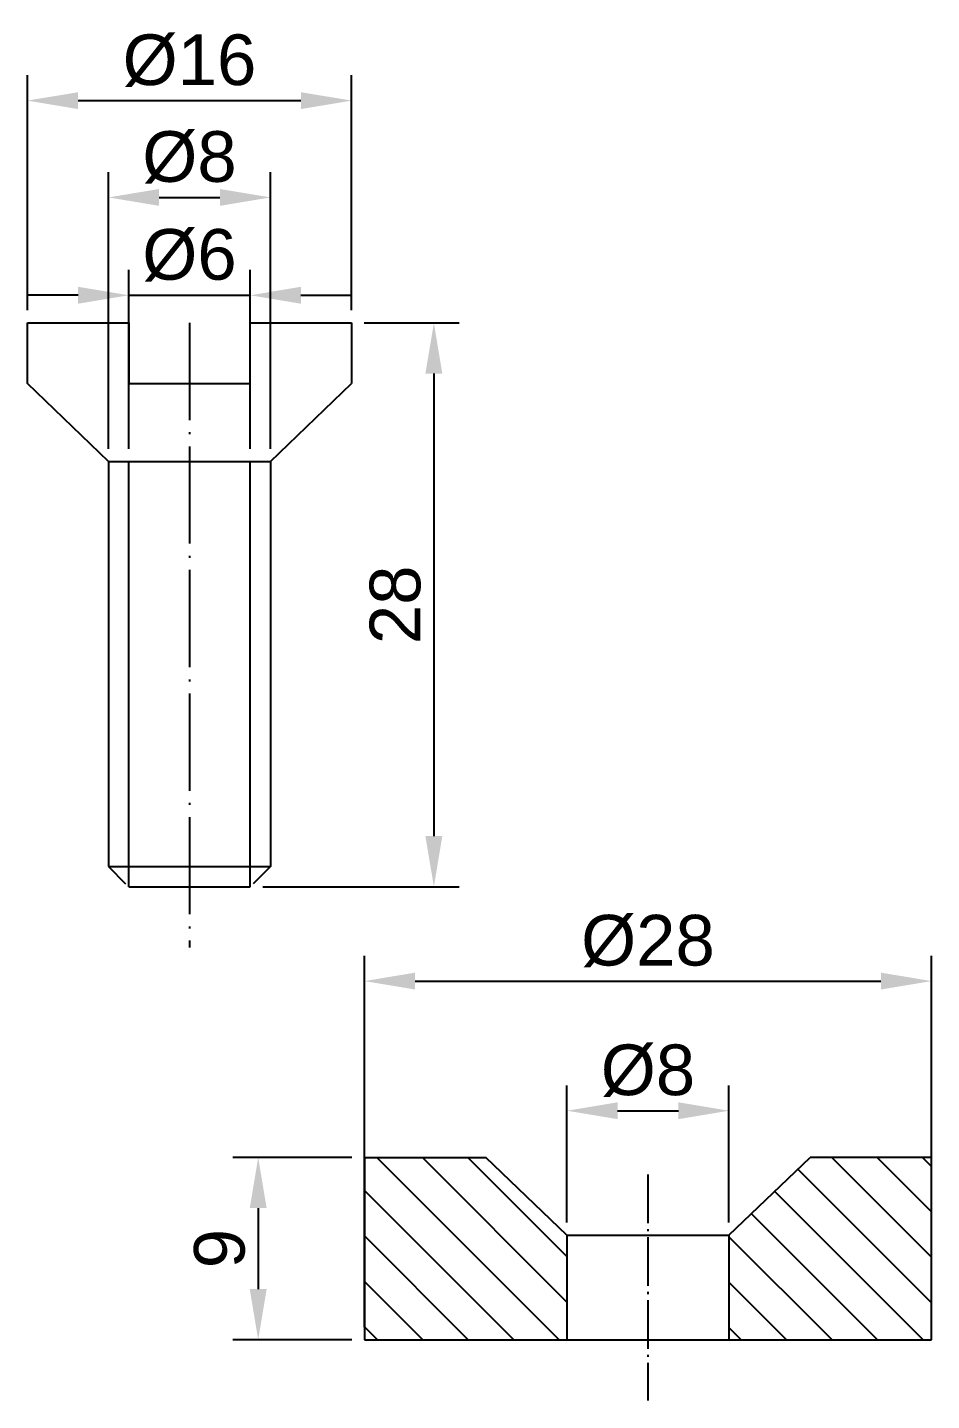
# Model space of a CAD drawing. Header units: millimetres. Extents: x 1170 to 8864, y 892 to 4301.
# Drawn here: x 1871.2 to 1915.8, y 4121.7 to 4189.5 of the extents above; entities that cross this region are included whole.
import ezdxf

# ---------------------------------------------------------------- set-up
doc = ezdxf.new("R2010")
doc.units = ezdxf.units.MM
doc.linetypes.add('ACAD_ISO02W100', pattern=[15, 12, -3])
doc.linetypes.add('ACAD_ISO04W100', pattern=[30, 24, -3, 0, -3])
doc.styles.get("Standard").update_dxf_attribs({"font": 'arial.ttf'})
doc.dimstyles.new('ISO-25', dxfattribs={"dimtxt": 2.5, "dimasz": 2.5, "dimexe": 1.25, "dimexo": 0.625, "dimtad": 1, "dimtxsty": 'Standard', "dimcen": 2.5, "dimadec": 0, "dimazin": 0, "dimtfac": 1, "dimtmove": 0, "dimatfit": 3, "dimfxl": 1, "dimarcsym": 0})

# ---------------------------------------------------------------- blocks, each defined once
blk = doc.blocks.new('*D8')
at = {"color": 0, "lineweight": -2, "transparency": 16777216}
for p, q in [((1897.829, 4130.491), (1897.829, 4137.265)), ((1905.829, 4130.491), (1905.829, 4137.265)), ((1900.329, 4136.015), (1903.329, 4136.015))]:
    blk.add_line(p, q, dxfattribs=at)
at = {"color": 0, "transparency": 16777216}
for points in [[(1900.329, 4136.432), (1900.329, 4135.599), (1897.829, 4136.015)], [(1903.329, 4136.432), (1903.329, 4135.599), (1905.829, 4136.015)]]:
    blk.add_solid(points, dxfattribs=at)
at = {"layer": 'Defpoints', "color": 0, "transparency": 16777216}
for p in [(1905.829, 4136.015), (1897.829, 4129.866), (1905.829, 4129.866)]:
    blk.add_point(p, dxfattribs=at)
at = {"color": 0, "transparency": 16777216, "insert": (1901.829, 4137.987), "char_height": 2.5, "attachment_point": 5}
blk.add_mtext('%%C8', dxfattribs=at)
blk = doc.blocks.new('*D9')
at = {"color": 0, "lineweight": -2, "transparency": 16777216}
for p, q in [((1887.829, 4125.332), (1887.829, 4143.665)), ((1915.829, 4125.332), (1915.829, 4143.665)), ((1890.329, 4142.415), (1913.329, 4142.415))]:
    blk.add_line(p, q, dxfattribs=at)
at = {"color": 0, "transparency": 16777216}
for points in [[(1890.329, 4142.831), (1890.329, 4141.998), (1887.829, 4142.415)], [(1913.329, 4142.831), (1913.329, 4141.998), (1915.829, 4142.415)]]:
    blk.add_solid(points, dxfattribs=at)
at = {"layer": 'Defpoints', "color": 0, "transparency": 16777216}
for p in [(1915.829, 4142.415), (1887.829, 4124.707), (1915.829, 4124.707)]:
    blk.add_point(p, dxfattribs=at)
at = {"color": 0, "transparency": 16777216, "insert": (1901.829, 4144.386), "char_height": 2.5, "attachment_point": 5}
blk.add_mtext('%%C28', dxfattribs=at)
blk = doc.blocks.new('*D10')
at = {"color": 0, "lineweight": -2, "transparency": 16777216}
for p, q in [((1887.204, 4133.707), (1881.335, 4133.707)), ((1882.585, 4131.207), (1882.585, 4127.207)), ((1887.204, 4124.707), (1881.335, 4124.707))]:
    blk.add_line(p, q, dxfattribs=at)
at = {"color": 0, "transparency": 16777216}
for points in [[(1882.168, 4131.207), (1883.002, 4131.207), (1882.585, 4133.707)], [(1882.168, 4127.207), (1883.002, 4127.207), (1882.585, 4124.707)]]:
    blk.add_solid(points, dxfattribs=at)
at = {"layer": 'Defpoints', "color": 0, "transparency": 16777216}
for p in [(1887.829, 4133.707), (1882.585, 4124.707), (1887.829, 4124.707)]:
    blk.add_point(p, dxfattribs=at)
at = {"color": 0, "transparency": 16777216, "insert": (1880.683, 4129.207), "char_height": 2.5, "attachment_point": 5, "rotation": 90}
blk.add_mtext('9', dxfattribs=at)
blk = doc.blocks.new('*D18')
at = {"color": 0, "lineweight": -2, "transparency": 16777216}
for p, q in [((1871.193, 4175.536), (1871.193, 4187.134)), ((1887.194, 4175.536), (1887.194, 4187.134)), ((1873.693, 4185.884), (1884.694, 4185.884))]:
    blk.add_line(p, q, dxfattribs=at)
at = {"color": 0, "transparency": 16777216}
for points in [[(1873.693, 4186.3), (1873.693, 4185.467), (1871.193, 4185.884)], [(1884.694, 4186.3), (1884.694, 4185.467), (1887.194, 4185.884)]]:
    blk.add_solid(points, dxfattribs=at)
at = {"layer": 'Defpoints', "color": 0, "transparency": 16777216}
for p in [(1887.194, 4185.884), (1871.193, 4174.911), (1887.194, 4174.911)]:
    blk.add_point(p, dxfattribs=at)
at = {"color": 0, "transparency": 16777216, "insert": (1879.193, 4187.855), "char_height": 2.5, "attachment_point": 5}
blk.add_mtext('%%C16', dxfattribs=at)
blk = doc.blocks.new('*D19')
at = {"color": 0, "lineweight": -2, "transparency": 16777216}
for p, q in [((1875.193, 4168.695), (1875.193, 4182.355)), ((1883.193, 4168.695), (1883.193, 4182.355)), ((1877.693, 4181.105), (1880.693, 4181.105))]:
    blk.add_line(p, q, dxfattribs=at)
at = {"color": 0, "transparency": 16777216}
for points in [[(1877.693, 4181.522), (1877.693, 4180.689), (1875.193, 4181.105)], [(1880.693, 4181.522), (1880.693, 4180.689), (1883.193, 4181.105)]]:
    blk.add_solid(points, dxfattribs=at)
at = {"layer": 'Defpoints', "color": 0, "transparency": 16777216}
for p in [(1883.193, 4181.105), (1875.193, 4168.07), (1883.193, 4168.07)]:
    blk.add_point(p, dxfattribs=at)
at = {"color": 0, "transparency": 16777216, "insert": (1879.193, 4183.077), "char_height": 2.5, "attachment_point": 5}
blk.add_mtext('%%C8', dxfattribs=at)
blk = doc.blocks.new('*D20')
at = {"color": 0, "lineweight": -2, "transparency": 16777216}
for p, q in [((1887.819, 4174.911), (1892.509, 4174.911)), ((1891.259, 4172.411), (1891.259, 4149.57)), ((1882.818, 4147.07), (1892.509, 4147.07))]:
    blk.add_line(p, q, dxfattribs=at)
at = {"color": 0, "transparency": 16777216}
for points in [[(1890.842, 4172.411), (1891.676, 4172.411), (1891.259, 4174.911)], [(1890.842, 4149.57), (1891.676, 4149.57), (1891.259, 4147.07)]]:
    blk.add_solid(points, dxfattribs=at)
at = {"layer": 'Defpoints', "color": 0, "transparency": 16777216}
for p in [(1887.194, 4174.911), (1882.193, 4147.07), (1891.259, 4147.07)]:
    blk.add_point(p, dxfattribs=at)
at = {"color": 0, "transparency": 16777216, "insert": (1889.357, 4160.991), "char_height": 2.5, "attachment_point": 5, "rotation": 90}
blk.add_mtext('28', dxfattribs=at)
blk = doc.blocks.new('*D21')
at = {"color": 0, "lineweight": -2, "transparency": 16777216}
for p, q in [((1876.194, 4168.695), (1876.194, 4177.524)), ((1882.193, 4168.695), (1882.193, 4177.524)), ((1873.694, 4176.274), (1871.194, 4176.274)), ((1876.194, 4176.274), (1882.193, 4176.274)), ((1884.693, 4176.274), (1887.193, 4176.274))]:
    blk.add_line(p, q, dxfattribs=at)
at = {"color": 0, "transparency": 16777216}
for points in [[(1873.694, 4176.691), (1873.694, 4175.857), (1876.194, 4176.274)], [(1884.693, 4176.691), (1884.693, 4175.857), (1882.193, 4176.274)]]:
    blk.add_solid(points, dxfattribs=at)
at = {"layer": 'Defpoints', "color": 0, "transparency": 16777216}
for p in [(1882.193, 4176.274), (1876.194, 4168.07), (1882.193, 4168.07)]:
    blk.add_point(p, dxfattribs=at)
at = {"color": 0, "transparency": 16777216, "insert": (1879.193, 4178.245), "char_height": 2.5, "attachment_point": 5}
blk.add_mtext('%%C6', dxfattribs=at)

msp = doc.modelspace()

# ---------------------------------------------------------------- hatches: boundary and pattern name
h = msp.add_hatch()
h.set_pattern_fill('ANSI31', color=256, scale=0.5, angle=90)
h.set_pattern_definition([(135, (-1786.5248, 2975.0553), (-1.122532, -1.122532), [])])
h.paths.add_polyline_path([(1897.829, 4124.707), (1897.829, 4129.866), (1893.829, 4133.707), (1887.829, 4133.707), (1887.829, 4124.707)])
h.paths.add_polyline_path([(1915.829, 4133.707), (1909.829, 4133.707), (1905.829, 4129.866), (1905.829, 4124.707), (1915.829, 4124.707)])

# ---------------------------------------------------------------- linework, layer by layer
at = {"color": 0}
for p, q in [((1871.193, 4171.911), (1871.193, 4174.911)), ((1871.193, 4174.911), (1876.194, 4174.911)), ((1876.194, 4174.911), (1876.194, 4171.911)), ((1882.194, 4171.911), (1882.194, 4174.911)), ((1882.194, 4174.911), (1887.194, 4174.911)), ((1887.194, 4174.911), (1887.194, 4171.911)), ((1875.193, 4168.07), (1871.193, 4171.911)), ((1876.194, 4171.911), (1879.194, 4171.911)), ((1879.194, 4171.911), (1882.194, 4171.911)), ((1883.193, 4168.07), (1887.193, 4171.911)), ((1875.193, 4168.07), (1883.193, 4168.07)), ((1876.193, 4147.07), (1876.194, 4168.07)), ((1882.193, 4147.07), (1882.193, 4168.07)), ((1887.829, 4133.707), (1887.829, 4124.707)), ((1887.829, 4133.707), (1893.829, 4133.707)), ((1897.829, 4129.866), (1893.829, 4133.707)), ((1905.829, 4129.866), (1909.829, 4133.707)), ((1915.829, 4133.707), (1909.829, 4133.707)), ((1915.829, 4124.707), (1915.829, 4133.707)), ((1897.829, 4129.866), (1905.829, 4129.866)), ((1897.829, 4129.866), (1897.829, 4124.707)), ((1905.829, 4129.866), (1905.829, 4124.707)), ((1887.829, 4124.707), (1915.829, 4124.707))]:
    msp.add_line(p, q, dxfattribs=at)
at = {"color": 0, "linetype": 'ACAD_ISO04W100', "ltscale": 0.2}
msp.add_line((1879.194, 4174.911), (1879.194, 4144.07), dxfattribs=at)
for p, q in [((1875.193, 4168.07), (1875.193, 4158.07)), ((1883.193, 4168.07), (1883.193, 4158.07)), ((1875.193, 4158.07), (1875.193, 4148.07)), ((1883.193, 4158.07), (1883.193, 4148.07)), ((1875.193, 4148.07), (1883.193, 4148.07)), ((1876.193, 4147.07), (1882.193, 4147.07))]:
    msp.add_line(p, q)
at = {"color": 0, "linetype": 'ACAD_ISO02W100', "ltscale": 0.1}
for p, q in [((1875.193, 4148.07), (1876.193, 4147.07)), ((1883.193, 4148.07), (1882.193, 4147.07))]:
    msp.add_line(p, q, dxfattribs=at)
at = {"color": 0, "linetype": 'ACAD_ISO04W100', "ltscale": 0.1}
msp.add_line((1901.829, 4132.866), (1901.829, 4121.707), dxfattribs=at)

# ---------------------------------------------------------------- dimensions: what is measured, and where the dimension line sits
at = {"color": 0}
for base, p1, p2, text, picture, middle in [((1887.194, 4185.884), (1871.193, 4174.911), (1887.194, 4174.911), '%%C<>', '*D18', (1879.193, 4185.884)), ((1883.193, 4181.105), (1875.193, 4168.07), (1883.193, 4168.07), '%%C8', '*D19', (1879.193, 4181.105))]:
    dim = msp.add_linear_dim(base=base, p1=p1, p2=p2, text=text, dimstyle='ISO-25', dxfattribs=at)
    dim.commit()
    dim.dimension.update_dxf_attribs({"geometry": picture, "text_midpoint": middle, "dimtype": 160})
dim = msp.add_linear_dim(base=(1882.193, 4176.274), p1=(1876.194, 4168.07), p2=(1882.193, 4168.07), text='%%C6', dimstyle='ISO-25', dxfattribs=at)
dim.commit()
dim.dimension.update_dxf_attribs({"geometry": '*D21', "text_midpoint": (1879.193, 4178.245)})
dim = msp.add_linear_dim(base=(1891.259, 4147.07), p1=(1887.194, 4174.911), p2=(1882.193, 4147.07), angle=90, text='28', dimstyle='ISO-25', dxfattribs=at)
dim.commit()
dim.dimension.update_dxf_attribs({"geometry": '*D20', "text_midpoint": (1889.357, 4160.991)})
for base, p1, p2, text, picture, middle in [((1915.829, 4142.415), (1887.829, 4124.707), (1915.829, 4124.707), '%%C<>', '*D9', (1901.829, 4142.415)), ((1905.829, 4136.015), (1897.829, 4129.866), (1905.829, 4129.866), '%%C8', '*D8', (1901.829, 4136.015))]:
    dim = msp.add_linear_dim(base=base, p1=p1, p2=p2, text=text, dimstyle='ISO-25', override={"dimtxt": 2.5}, dxfattribs=at)
    dim.commit()
    dim.dimension.update_dxf_attribs({"geometry": picture, "text_midpoint": middle, "dimtype": 160})
dim = msp.add_linear_dim(base=(1882.585, 4124.707), p1=(1887.829, 4133.707), p2=(1887.829, 4124.707), angle=90, dimstyle='ISO-25', override={"dimtxt": 2.5}, dxfattribs=at)
dim.commit()
dim.dimension.update_dxf_attribs({"geometry": '*D10', "text_midpoint": (1880.683, 4129.207)})

doc.saveas('drawing.dxf')
